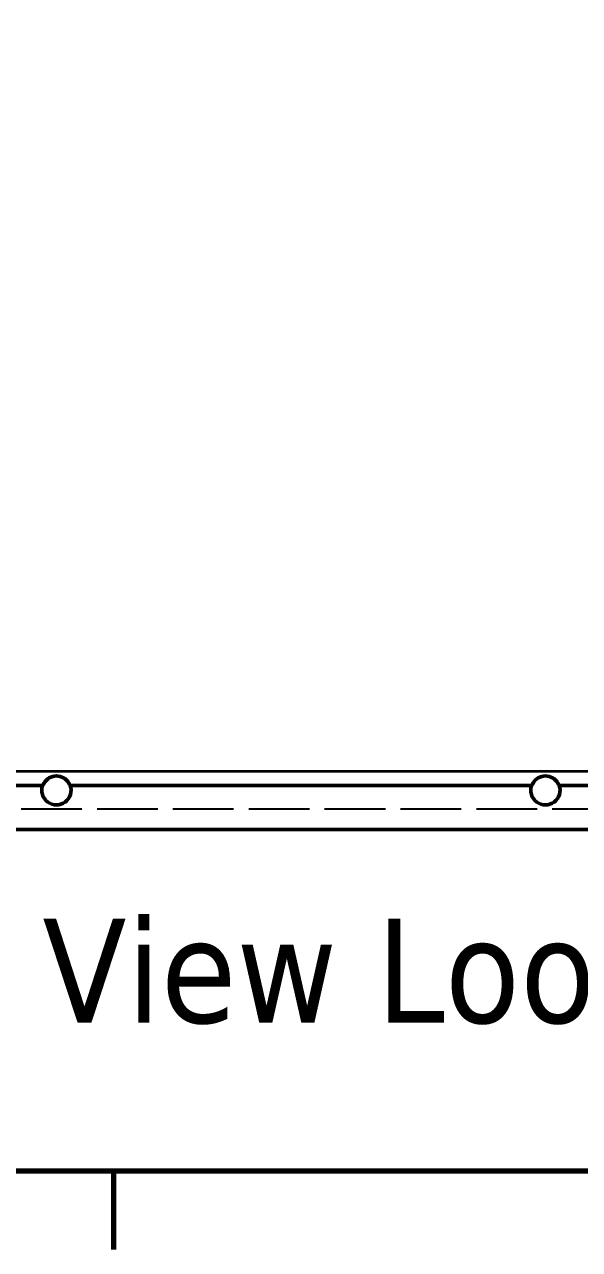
# Model space of a CAD drawing. Header units: millimetres. Extents: x 3 to 1148, y 20 to 725.
# Drawn here: x 134.8 to 191.6, y 25.8 to 151.2 of the extents above; entities that cross this region are included whole.
import ezdxf

# ---------------------------------------------------------------- set-up
doc = ezdxf.new("R2010")
doc.units = ezdxf.units.MM
doc.header["$LTSCALE"] = 1.333333
doc.linetypes.add('DASHED', pattern=[0.2067, 0.1654, -0.0413])
for name, color, linetype, lineweight in [('Border (ANSI)', 7, 'Continuous', 70), ('Hidden Narrow (ANSI)', 7, 'DASHED', 25), ('Symbol (ANSI)', 7, 'Continuous', 25), ('Visible (ANSI)', 7, 'Continuous', 50), ('Visible Narrow (ANSI)', 7, 'Continuous', 35)]:
    doc.layers.add(name, color=color, linetype=linetype, lineweight=lineweight)
doc.styles.add('Label Text (ANSI)', font='TAHOMA.TTF')

# ---------------------------------------------------------------- blocks, each defined once
blk = doc.blocks.new('Borders Default Border')
at = {"layer": 'Border (ANSI)'}
blk.add_line((107.95, 25.4), (107.95, 19.384), dxfattribs=at)
at = {"layer": 'Border (ANSI)', "flags": 128}
blk.add_lwpolyline([(12.7, 25.4), (12.7, 533.4), (850.9, 533.4), (850.9, 25.4), (12.7, 25.4)], dxfattribs=at)

msp = doc.modelspace()

# ---------------------------------------------------------------- linework, layer by layer
at = {"layer": 'Hidden Narrow (ANSI)', "ltscale": 28.141235}
msp.add_line((210.51, 70.881), (109.686, 70.881), dxfattribs=at)
at = {"layer": 'Hidden Narrow (ANSI)', "ltscale": 27.458364}
msp.add_line((107.153, 68.882), (319.043, 68.882), dxfattribs=at)
at = {"layer": 'Visible (ANSI)'}
for p, q in [((112.755, 73.325), (136.684, 73.325)), ((139.512, 73.325), (186.684, 73.325)), ((189.512, 73.325), (207.441, 73.325)), ((107.096, 68.825), (319.1, 68.825))]:
    msp.add_line(p, q, dxfattribs=at)
for centre, radius, start, end in [((138.098, 72.825), 1.461, 30.16998, 149.83002), ((188.098, 72.825), 1.461, 30.16998, 149.83002), ((138.098, 72.825), 1.5, 160.52878, 19.47122), ((188.098, 72.825), 1.5, 160.52878, 19.47122)]:
    msp.add_arc(centre, radius, start, end, dxfattribs=at)
for centre, major_axis, start_param, end_param in [((1116.804, 72.376), (-980.791, 0), 6.244862, 6.2461942), ((-840.608, 72.376), (980.791, 0), 0.0369911, 0.0383233), ((1166.804, 72.376), (-980.791, 0), 6.244862, 6.2461942), ((-790.608, 72.376), (980.791, 0), 0.0369911, 0.0383233)]:
    msp.add_ellipse(centre, major_axis=major_axis, ratio=0.0261769, start_param=start_param, end_param=end_param, dxfattribs=at)
for points, knots in [([(136.733, 73.359), (136.734, 73.36), (136.736, 73.365), (136.745, 73.383), (136.752, 73.397), (136.768, 73.432), (136.779, 73.455), (136.805, 73.505), (136.82, 73.532), (136.834, 73.558), (136.835, 73.558), (136.835, 73.559)], [0.066256053, 0.066256053, 0.066256053, 0.066256053, 0.073010897, 0.073010897, 0.080476445, 0.080476445, 0.088978741, 0.088978741, 0.097481036, 0.097481036, 0.097783496, 0.097783496, 0.097783496, 0.097783496]), ([(139.361, 73.559), (139.361, 73.558), (139.362, 73.558), (139.377, 73.532), (139.391, 73.505), (139.417, 73.455), (139.428, 73.432), (139.445, 73.397), (139.451, 73.383), (139.46, 73.365), (139.462, 73.36), (139.463, 73.359)], [0.032898109, 0.032898109, 0.032898109, 0.032898109, 0.033200568, 0.033200568, 0.041702864, 0.041702864, 0.050205159, 0.050205159, 0.057670708, 0.057670708, 0.064425552, 0.064425552, 0.064425552, 0.064425552]), ([(186.733, 73.359), (186.734, 73.36), (186.736, 73.365), (186.745, 73.383), (186.752, 73.397), (186.768, 73.432), (186.779, 73.455), (186.805, 73.505), (186.82, 73.532), (186.834, 73.558), (186.835, 73.558), (186.835, 73.559)], [0.066256053, 0.066256053, 0.066256053, 0.066256053, 0.073010897, 0.073010897, 0.080476445, 0.080476445, 0.088978741, 0.088978741, 0.097481036, 0.097481036, 0.097783496, 0.097783496, 0.097783496, 0.097783496]), ([(189.361, 73.559), (189.361, 73.558), (189.362, 73.558), (189.377, 73.532), (189.391, 73.505), (189.417, 73.455), (189.428, 73.432), (189.445, 73.397), (189.451, 73.383), (189.46, 73.365), (189.462, 73.36), (189.463, 73.359)], [0.032898109, 0.032898109, 0.032898109, 0.032898109, 0.033200568, 0.033200568, 0.041702864, 0.041702864, 0.050205159, 0.050205159, 0.057670708, 0.057670708, 0.064425552, 0.064425552, 0.064425552, 0.064425552])]:
    msp.add_open_spline(points, degree=3, knots=knots, dxfattribs=at)
at = {"layer": 'Visible Narrow (ANSI)'}
msp.add_line((112.755, 74.791), (207.441, 74.791), dxfattribs=at)

# ---------------------------------------------------------------- block references
at = {"xscale": 1.333333333333333, "yscale": 1.333333333333333, "zscale": 1.333333333333333}
msp.add_blockref('Borders Default Border', (0, 0), dxfattribs=at)

# ---------------------------------------------------------------- texts
at = {"layer": 'Symbol (ANSI)', "insert": (136.665, 45.991), "char_height": 10.66667, "attachment_point": 7, "line_spacing_factor": 2.574136, "style": 'Label Text (ANSI)'}
msp.add_mtext('View Looking Inside Lid', dxfattribs=at)

doc.saveas('drawing.dxf')
